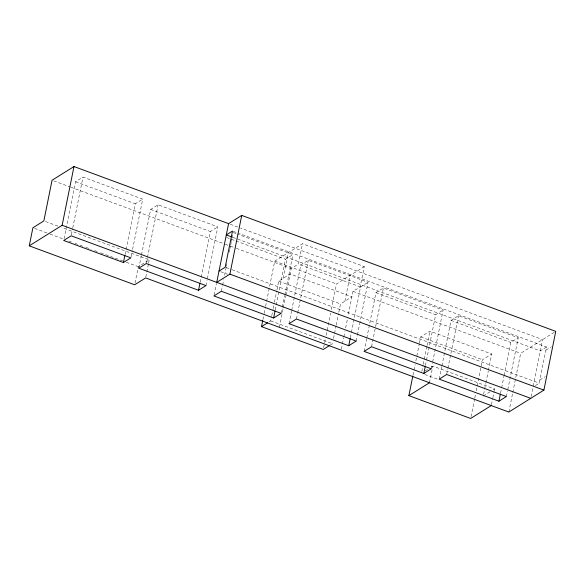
<?xml version="1.0" encoding="UTF-8"?>
<svg xmlns="http://www.w3.org/2000/svg" width="585" height="585" viewBox="0 0 585 585"><rect width="100%" height="100%" fill="white"/><g stroke="black" fill="none" stroke-linecap="round" stroke-linejoin="round"><path stroke-width="0.44" stroke-dasharray="2.92 2.19" d="M64.057 238.687L75.545 181.73L82.997 177.072L142.725 199.127L132.495 249.853M71.333 234.914L72.591 228.691M72.767 227.799L82.997 177.072M125.044 254.519L135.274 203.792L142.725 199.127M131.062 256.976L132.32 250.746M135.003 283.052L138.301 266.702L149.263 259.85L61.856 227.565M138.799 268.208L141.314 255.747M141.49 254.855L150.645 209.467L158.096 204.801L217.825 226.863L207.236 279.374M146.257 263.542L147.332 258.204M147.508 257.312L158.096 204.801M145.789 277.056L148.393 264.149M148.568 263.287L149.263 259.85M200.143 282.255L210.373 231.528L217.825 226.863M205.986 285.597L207.061 280.259M214.081 295.052L216.413 283.476M221.357 291.279L222.432 285.941M222.614 285.049L223.689 279.71M224.589 275.257L226.198 267.25M226.38 266.358L226.921 263.689M229.254 252.12L229.788 249.451M229.971 248.559L230.505 245.89M230.687 244.998L231.229 242.329M231.404 241.437L231.945 238.768M232.121 237.876L232.662 235.207M262.928 319.556L263.996 314.247M264.171 313.363L265.422 307.162M265.605 306.277L274.709 261.137L302.474 243.769L364.258 266.592L360.163 286.921L353.004 291.396L348.148 315.469M269.173 321.838L270.709 320.88L271.601 316.463M271.776 315.578L273.019 309.392M273.202 308.507L274.27 303.205M274.445 302.321L276.764 290.833M276.939 289.955L278.723 281.114L290.123 273.985L351.914 296.807L340.514 303.937L338.73 312.77M275.242 309.991L285.473 259.257L292.931 254.599L237.466 234.117M283.111 278.372L288.303 252.632M281.085 313.333L282.16 307.995M282.343 307.103L284.676 295.535M284.851 294.643L292.931 254.599M279.374 327.3L283.14 308.639M283.315 307.754L285.648 296.2M285.824 295.315L291.213 268.581L298.372 264.106L302.474 243.769M288.997 323.673L291.513 311.213M291.696 310.328L300.844 264.939L308.302 260.274L368.031 282.336L359.95 322.379M296.456 319.015L297.531 313.67M297.714 312.785L308.302 260.274M323.644 347.687L325.428 338.832M326.145 335.293L330.605 313.165M331.315 309.626L336.492 283.952L364.258 266.592M330.196 345.135L332.492 343.695L332.85 341.933M333.567 338.393L336.061 326.028M336.236 325.143L338.554 313.655M344.894 301.195L350.086 275.455M341.34 349.23L342.24 344.792M342.415 343.9L343.673 337.677M343.848 336.792L344.923 331.461M345.64 327.907L347.431 319.022M350.342 337.72L351.241 333.274M351.424 332.382L360.572 286.994L368.031 282.336M356.185 341.07L357.26 335.731M357.442 334.839L359.775 323.271M364.104 351.409L366.612 338.949M366.795 338.057L375.943 292.668L383.402 288.01L443.13 310.065L432.542 362.576M371.555 346.744L383.402 288.01M413.01 375.175L415.16 364.492M415.877 360.93L419.284 344.024M419.467 343.139L420.725 336.909L429.931 331.147L491.722 353.969L488.468 370.086M421.807 371.446L423.072 365.179M423.247 364.279L426.86 346.371M427.043 345.479L429.931 331.147M425.449 365.457L426.341 361.011M426.523 360.119L435.671 314.73L443.13 310.065M431.284 368.806L432.359 363.468M429.492 382.751L432.849 366.108L494.632 388.923L494.281 390.678M439.203 379.146L441.712 366.685M441.894 365.793L451.042 320.404L458.501 315.746L518.23 337.801L507.641 390.312M446.655 374.48L447.737 369.142M447.913 368.25L458.501 315.746M471.027 416.674L474.618 398.882M474.793 397.99L475.51 394.429M476.234 390.868L481.075 366.846M481.258 365.954L482.508 359.724L491.722 353.969M483.598 394.268L485.762 383.519M485.945 382.619L488.292 370.978M491.459 404.688L492.694 398.56M492.87 397.683L494.106 391.555M500.548 393.193L501.447 388.74M501.623 387.855L503.956 376.279M504.138 375.394L510.778 342.466L518.23 337.801M506.383 396.542L507.466 391.197M508.826 412.052L512.592 393.361M512.774 392.476L520.665 353.318L554.2 332.339M531.1 396.608L532.855 387.913M533.206 386.166L542.595 339.6L240.552 228.055M535.348 385.595L539.216 383.175L546.507 347.022L239.338 233.583M425.244 370.861L427.525 369.435M431.328 367.058L432.849 366.108M546.507 347.022L540.313 350.898L232.289 237.144M545.871 350.188L551.289 346.803M483.232 396.052L490.076 391.774M493.111 389.873L494.632 388.923M539.86 380.016L545.271 376.623M360.572 286.994L298.372 264.106M230.285 224.267L239.696 227.74M233.349 231.375L238.483 233.269M233.196 232.537L236.611 233.803M75.545 181.73L135.274 203.792M150.645 209.467L210.373 231.528M226.6 237.517L235.133 240.669M235.982 240.983L285.473 259.257M375.943 292.668L435.671 314.73M451.042 320.404L510.778 342.466M274.709 261.137L336.492 283.952M53.769 180.889L70.061 186.907M70.917 187.222L224.355 243.886M225.21 244.201L229.495 245.788M230.358 246.102L235.499 248.003M236.355 248.318L291.213 268.581M353.004 291.396L520.665 353.318M278.723 281.114L340.514 303.937M420.725 336.909L482.508 359.724M226.059 267.528L231.192 269.422M232.048 269.736L539.216 383.175M220.72 271.711L227.565 274.241M45.572 221.554L58.427 226.3M34.61 228.413L49.177 233.788M50.032 234.11L63.743 239.17M68.884 241.071L71.458 242.022M74.887 243.287L79.172 244.866M80.028 245.181L85.169 247.082M86.024 247.396L91.165 249.298M94.595 250.563L97.168 251.513M100.591 252.778L104.876 254.358M105.731 254.68L122.872 261.005M126.301 262.27L138.301 266.702M424.834 374.488L438.37 379.49M270.709 320.88L332.492 343.695"/><path stroke-width="0.88" d="M29.25 245.854L32.892 227.777L43.86 220.918L52.058 180.253L73.981 166.542L228.574 223.638L241.729 215.404L555.75 331.373L543.904 390.115L508.826 412.052L145.621 277.919L134.652 284.778L29.25 245.854L62.142 225.283L73.981 166.542M123.428 262.526L130.886 257.868L71.151 235.806L63.699 240.472L123.428 262.526L124.861 255.411M198.527 290.262L205.986 285.597L146.257 263.542L138.799 268.208L198.527 290.262L199.968 283.14M228.574 223.638L216.735 282.372L229.89 274.146L241.729 215.404M329.428 345.618L323.286 349.457L261.495 326.635L262.745 320.441M273.626 317.999L281.085 313.333L221.357 291.279L213.898 295.937L273.626 317.999L275.067 310.876M348.733 345.735L356.185 341.07L296.456 319.015L288.997 323.673L348.733 345.735L350.166 338.613M491.276 405.566L470.669 418.458L408.878 395.635L412.827 376.06M423.832 373.464L431.284 368.806L371.555 346.744L364.104 351.409L423.832 373.464L425.266 366.349M498.932 401.2L506.383 396.542L446.655 374.48L439.203 379.146L498.932 401.2L500.365 394.085M219.009 271.082L225.203 267.206L232.494 231.06L226.3 234.929L231.433 236.83M261.495 326.635L267.637 322.796M408.878 395.635L429.492 382.751M229.89 274.146L543.904 390.115M62.142 225.283L530.749 398.341"/></g></svg>
